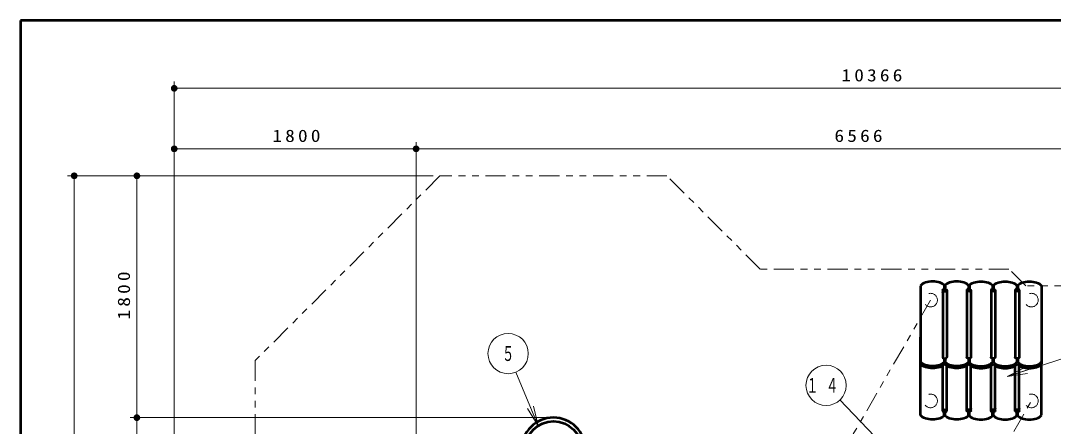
# Model space of a CAD drawing. Units: millimetres on the paper, scale 1:50. Extents: x -365 to 0, y -594 to 257.
# Drawn here: x -365 to -211.3, y 196.6 to 257 of the extents above; entities that cross this region are included whole.
import ezdxf
from ezdxf.enums import TextEntityAlignment as Align

# ---------------------------------------------------------------- set-up
doc = ezdxf.new("R2010")
doc.units = ezdxf.units.MM
doc.linetypes.add('USER1', pattern=[4.5, 2.5, -2])
doc.linetypes.add('USER3', pattern=[8, 3, -1, 1, -1, 1, -1])
doc.layers.add('LY_1', color=140, linetype='Continuous', lineweight=50)
doc.styles.add('ＭＳ ゴシック', font='')
doc.styles.get('ＭＳ ゴシック').set_extended_font_data('MS Gothic')

# ---------------------------------------------------------------- blocks, each defined once
blk = doc.blocks.new('filled_dot')
at = {"color": 0, "linetype": 'Continuous', "lineweight": -2, "const_width": 1.25}
blk.add_lwpolyline([(-0.625, 0, 1), (0.625, 0, 1)], format="xyb", close=True, dxfattribs=at)

msp = doc.modelspace()

# ---------------------------------------------------------------- linework, layer by layer
at = {"layer": 'LY_1', "color": 7}
for p, q in [((0, 257), (-365, 257)), ((-365, 257), (-365, 0))]:
    msp.add_line(p, q, dxfattribs=at)
at = {"layer": 'LY_1', "color": 7, "lineweight": 13}
for p, q in [((-342.146, 166.037), (-342.146, 247.929)), ((-342.146, 246.929), (-134.825, 246.929)), ((-306.146, 150.711), (-306.146, 238.918)), ((-342.146, 237.918), (-306.146, 237.918)), ((-306.146, 237.918), (-174.825, 237.918)), ((-303.594, 233.903), (-358.03, 233.903)), ((-357.03, 59.751), (-357.03, 233.903)), ((-347.698, 197.903), (-347.698, 233.903)), ((-218.168, 204.049), (-209.392, 206.863)), ((-287.977, 196.663), (-291.297, 204.67)), ((-218.168, 204.049), (-215.464, 205.441)), ((-218.168, 204.049), (-215.312, 204.965)), ((-215.159, 204.489), (-218.168, 204.049)), ((-236.881, 194.038), (-243.06, 200.534)), ((-287.977, 196.663), (-289.588, 199.243)), ((-287.977, 196.663), (-289.126, 199.435)), ((-288.664, 199.626), (-287.977, 196.663)), ((-286.705, 197.903), (-348.698, 197.903)), ((-347.698, 99.751), (-347.698, 197.903))]:
    msp.add_line(p, q, dxfattribs=at)
at = {"layer": 'LY_1'}
for p, q in [((-231.076, 217.537), (-231.076, 205.901)), ((-227.776, 216.865), (-227.776, 206.885)), ((-227.556, 217.622), (-227.556, 217.031)), ((-227.396, 217.622), (-227.396, 217.031)), ((-227.176, 216.865), (-227.176, 206.885)), ((-224.176, 216.865), (-224.176, 206.885)), ((-223.956, 217.622), (-223.956, 217.031)), ((-223.796, 217.622), (-223.796, 217.031)), ((-223.576, 216.865), (-223.576, 206.885)), ((-220.576, 216.865), (-220.576, 206.885)), ((-220.356, 217.622), (-220.356, 217.031)), ((-220.196, 217.622), (-220.196, 217.031)), ((-219.976, 216.865), (-219.976, 206.885)), ((-216.976, 216.865), (-216.976, 206.885)), ((-216.756, 217.622), (-216.756, 217.031)), ((-216.596, 217.622), (-216.596, 217.031)), ((-216.376, 216.865), (-216.376, 206.885)), ((-213.076, 217.537), (-213.076, 205.901)), ((-231.076, 198.26), (-231.076, 209.896)), ((-227.556, 206.719), (-227.556, 206.127)), ((-227.396, 206.719), (-227.396, 206.127)), ((-223.956, 206.719), (-223.956, 206.127)), ((-223.796, 206.719), (-223.796, 206.127)), ((-220.356, 206.719), (-220.356, 206.127)), ((-220.196, 206.719), (-220.196, 206.127)), ((-216.756, 206.719), (-216.756, 206.127)), ((-216.596, 206.719), (-216.596, 206.127)), ((-227.776, 198.932), (-227.776, 205.643)), ((-227.176, 198.932), (-227.176, 205.643)), ((-224.176, 198.932), (-224.176, 205.643)), ((-223.576, 198.932), (-223.576, 205.643)), ((-220.576, 198.932), (-220.576, 205.643)), ((-219.976, 198.932), (-219.976, 205.643)), ((-216.976, 198.932), (-216.976, 205.643)), ((-216.376, 198.932), (-216.376, 205.643)), ((-213.076, 198.26), (-213.076, 205.901)), ((-227.556, 198.175), (-227.556, 198.766)), ((-227.396, 198.175), (-227.396, 198.766)), ((-223.956, 198.175), (-223.956, 198.766)), ((-223.796, 198.175), (-223.796, 198.766)), ((-220.356, 198.175), (-220.356, 198.766)), ((-220.196, 198.175), (-220.196, 198.766)), ((-216.756, 198.175), (-216.756, 198.766)), ((-216.596, 198.175), (-216.596, 198.766))]:
    msp.add_line(p, q, dxfattribs=at)
at = {"layer": 'LY_1', "color": 7, "linetype": 'USER3', "lineweight": 13}
for p, q in [((-229.576, 215.398), (-248.205, 183.131)), ((-233.205, 168.131), (-214.576, 200.398))]:
    msp.add_line(p, q, dxfattribs=at)
msp.add_lwpolyline([(-134.825, 159.054), (-134.825, 192.208), (-160.148, 217.531), (-215.421, 217.531), (-217.912, 220.022), (-254.936, 220.022), (-268.817, 233.903), (-302.594, 233.903), (-330.096, 206.4), (-330.096, 177.087), (-342.146, 165.037), (-342.146, 126.926), (-327.405, 112.185), (-327.405, 85.074), (-302.083, 59.751), (-269.328, 59.751), (-244.125, 84.954), (-220.64, 84.954), (-199.308, 106.287), (-199.308, 133.731), (-160.148, 133.731)], close=True, dxfattribs=at)
at = {"layer": 'LY_1'}
for points in [[(-227.476, 217.537), (-227.615, 217.676), (-227.787, 217.803), (-227.987, 217.915), (-228.213, 218.009), (-228.46, 218.085), (-228.723, 218.14), (-228.997, 218.173), (-229.276, 218.184), (-229.555, 218.173), (-229.828, 218.14), (-230.091, 218.085), (-230.338, 218.009), (-230.564, 217.915), (-230.765, 217.803), (-230.936, 217.676), (-231.076, 217.537)], [(-227.776, 216.865), (-227.773, 216.887), (-227.765, 216.91), (-227.753, 216.931), (-227.735, 216.951), (-227.714, 216.97), (-227.688, 216.987), (-227.658, 217.001), (-227.626, 217.014), (-227.59, 217.024), (-227.553, 217.031), (-227.515, 217.036), (-227.476, 217.037), (-227.436, 217.036), (-227.398, 217.031), (-227.361, 217.024), (-227.326, 217.014), (-227.293, 217.001), (-227.264, 216.987), (-227.238, 216.97), (-227.216, 216.951), (-227.198, 216.931), (-227.186, 216.91), (-227.178, 216.887), (-227.176, 216.865)], [(-227.776, 216.554), (-227.773, 216.576), (-227.765, 216.598), (-227.753, 216.62), (-227.735, 216.64), (-227.714, 216.658), (-227.688, 216.675), (-227.658, 216.69), (-227.626, 216.703), (-227.59, 216.713), (-227.553, 216.72), (-227.515, 216.724), (-227.476, 216.726), (-227.436, 216.724), (-227.398, 216.72), (-227.361, 216.713), (-227.326, 216.703), (-227.293, 216.69), (-227.264, 216.675), (-227.238, 216.658), (-227.216, 216.64), (-227.198, 216.62), (-227.186, 216.598), (-227.178, 216.576), (-227.176, 216.554)], [(-223.876, 217.537), (-224.015, 217.676), (-224.187, 217.803), (-224.387, 217.915), (-224.613, 218.009), (-224.86, 218.085), (-225.123, 218.14), (-225.397, 218.173), (-225.676, 218.184), (-225.955, 218.173), (-226.228, 218.14), (-226.491, 218.085), (-226.738, 218.009), (-226.964, 217.915), (-227.165, 217.803), (-227.336, 217.676), (-227.476, 217.537)], [(-223.576, 216.865), (-223.578, 216.887), (-223.586, 216.91), (-223.598, 216.931), (-223.616, 216.951), (-223.638, 216.97), (-223.664, 216.987), (-223.693, 217.001), (-223.726, 217.014), (-223.761, 217.024), (-223.798, 217.031), (-223.836, 217.036), (-223.876, 217.037), (-223.915, 217.036), (-223.953, 217.031), (-223.99, 217.024), (-224.026, 217.014), (-224.058, 217.001), (-224.088, 216.987), (-224.114, 216.97), (-224.135, 216.951), (-224.153, 216.931), (-224.165, 216.91), (-224.173, 216.887), (-224.176, 216.865)], [(-223.576, 216.554), (-223.578, 216.576), (-223.586, 216.598), (-223.598, 216.62), (-223.616, 216.64), (-223.638, 216.658), (-223.664, 216.675), (-223.693, 216.69), (-223.726, 216.703), (-223.761, 216.713), (-223.798, 216.72), (-223.836, 216.724), (-223.876, 216.726), (-223.915, 216.724), (-223.953, 216.72), (-223.99, 216.713), (-224.026, 216.703), (-224.058, 216.69), (-224.088, 216.675), (-224.114, 216.658), (-224.135, 216.64), (-224.153, 216.62), (-224.165, 216.598), (-224.173, 216.576), (-224.176, 216.554)], [(-223.876, 217.537), (-223.736, 217.676), (-223.565, 217.803), (-223.364, 217.915), (-223.138, 218.009), (-222.891, 218.085), (-222.628, 218.14), (-222.355, 218.173), (-222.076, 218.184), (-221.797, 218.173), (-221.523, 218.14), (-221.26, 218.085), (-221.013, 218.009), (-220.787, 217.915), (-220.587, 217.803), (-220.415, 217.676), (-220.276, 217.537)], [(-219.976, 216.865), (-219.978, 216.887), (-219.986, 216.91), (-219.998, 216.931), (-220.016, 216.951), (-220.038, 216.97), (-220.064, 216.987), (-220.093, 217.001), (-220.126, 217.014), (-220.161, 217.024), (-220.198, 217.031), (-220.236, 217.036), (-220.276, 217.037), (-220.315, 217.036), (-220.353, 217.031), (-220.39, 217.024), (-220.426, 217.014), (-220.458, 217.001), (-220.488, 216.987), (-220.514, 216.97), (-220.535, 216.951), (-220.553, 216.931), (-220.565, 216.91), (-220.573, 216.887), (-220.576, 216.865)], [(-219.976, 216.554), (-219.978, 216.576), (-219.986, 216.598), (-219.998, 216.62), (-220.016, 216.64), (-220.038, 216.658), (-220.064, 216.675), (-220.093, 216.69), (-220.126, 216.703), (-220.161, 216.713), (-220.198, 216.72), (-220.236, 216.724), (-220.276, 216.726), (-220.315, 216.724), (-220.353, 216.72), (-220.39, 216.713), (-220.426, 216.703), (-220.458, 216.69), (-220.488, 216.675), (-220.514, 216.658), (-220.535, 216.64), (-220.553, 216.62), (-220.565, 216.598), (-220.573, 216.576), (-220.576, 216.554)], [(-220.276, 217.537), (-220.136, 217.676), (-219.965, 217.803), (-219.764, 217.915), (-219.538, 218.009), (-219.291, 218.085), (-219.028, 218.14), (-218.755, 218.173), (-218.476, 218.184), (-218.197, 218.173), (-217.923, 218.14), (-217.66, 218.085), (-217.413, 218.009), (-217.187, 217.915), (-216.987, 217.803), (-216.815, 217.676), (-216.676, 217.537)], [(-216.376, 216.865), (-216.378, 216.887), (-216.386, 216.91), (-216.398, 216.931), (-216.416, 216.951), (-216.438, 216.97), (-216.464, 216.987), (-216.493, 217.001), (-216.526, 217.014), (-216.561, 217.024), (-216.598, 217.031), (-216.636, 217.036), (-216.676, 217.037), (-216.715, 217.036), (-216.753, 217.031), (-216.79, 217.024), (-216.826, 217.014), (-216.858, 217.001), (-216.888, 216.987), (-216.914, 216.97), (-216.935, 216.951), (-216.953, 216.931), (-216.965, 216.91), (-216.973, 216.887), (-216.976, 216.865)], [(-216.376, 216.554), (-216.378, 216.576), (-216.386, 216.598), (-216.398, 216.62), (-216.416, 216.64), (-216.438, 216.658), (-216.464, 216.675), (-216.493, 216.69), (-216.526, 216.703), (-216.561, 216.713), (-216.598, 216.72), (-216.636, 216.724), (-216.676, 216.726), (-216.715, 216.724), (-216.753, 216.72), (-216.79, 216.713), (-216.826, 216.703), (-216.858, 216.69), (-216.888, 216.675), (-216.914, 216.658), (-216.935, 216.64), (-216.953, 216.62), (-216.965, 216.598), (-216.973, 216.576), (-216.976, 216.554)], [(-216.676, 217.537), (-216.536, 217.676), (-216.365, 217.803), (-216.164, 217.915), (-215.938, 218.009), (-215.691, 218.085), (-215.428, 218.14), (-215.155, 218.173), (-214.876, 218.184), (-214.597, 218.173), (-214.323, 218.14), (-214.06, 218.085), (-213.813, 218.009), (-213.587, 217.915), (-213.387, 217.803), (-213.215, 217.676), (-213.076, 217.537)], [(-227.476, 206.213), (-227.615, 206.073), (-227.787, 205.947), (-227.987, 205.835), (-228.213, 205.741), (-228.46, 205.665), (-228.723, 205.61), (-228.997, 205.577), (-229.276, 205.566), (-229.555, 205.577), (-229.828, 205.61), (-230.091, 205.665), (-230.338, 205.741), (-230.564, 205.835), (-230.765, 205.947), (-230.936, 206.073), (-231.076, 206.213)], [(-227.776, 206.885), (-227.773, 206.862), (-227.765, 206.84), (-227.753, 206.819), (-227.735, 206.799), (-227.714, 206.78), (-227.688, 206.763), (-227.658, 206.748), (-227.626, 206.736), (-227.59, 206.726), (-227.553, 206.719), (-227.515, 206.714), (-227.476, 206.713), (-227.436, 206.714), (-227.398, 206.719), (-227.361, 206.726), (-227.326, 206.736), (-227.293, 206.748), (-227.264, 206.763), (-227.238, 206.78), (-227.216, 206.799), (-227.198, 206.819), (-227.186, 206.84), (-227.178, 206.862), (-227.176, 206.885)], [(-223.876, 206.213), (-224.015, 206.073), (-224.187, 205.947), (-224.387, 205.835), (-224.613, 205.741), (-224.86, 205.665), (-225.123, 205.61), (-225.397, 205.577), (-225.676, 205.566), (-225.955, 205.577), (-226.228, 205.61), (-226.491, 205.665), (-226.738, 205.741), (-226.964, 205.835), (-227.165, 205.947), (-227.336, 206.073), (-227.476, 206.213)], [(-223.576, 206.885), (-223.578, 206.862), (-223.586, 206.84), (-223.598, 206.819), (-223.616, 206.799), (-223.638, 206.78), (-223.664, 206.763), (-223.693, 206.748), (-223.726, 206.736), (-223.761, 206.726), (-223.798, 206.719), (-223.836, 206.714), (-223.876, 206.713), (-223.915, 206.714), (-223.953, 206.719), (-223.99, 206.726), (-224.026, 206.736), (-224.058, 206.748), (-224.088, 206.763), (-224.114, 206.78), (-224.135, 206.799), (-224.153, 206.819), (-224.165, 206.84), (-224.173, 206.862), (-224.176, 206.885)], [(-223.876, 206.213), (-223.736, 206.073), (-223.565, 205.947), (-223.364, 205.835), (-223.138, 205.741), (-222.891, 205.665), (-222.628, 205.61), (-222.355, 205.577), (-222.076, 205.566), (-221.797, 205.577), (-221.523, 205.61), (-221.26, 205.665), (-221.013, 205.741), (-220.787, 205.835), (-220.587, 205.947), (-220.415, 206.073), (-220.276, 206.213)], [(-219.976, 206.885), (-219.978, 206.862), (-219.986, 206.84), (-219.998, 206.819), (-220.016, 206.799), (-220.038, 206.78), (-220.064, 206.763), (-220.093, 206.748), (-220.126, 206.736), (-220.161, 206.726), (-220.198, 206.719), (-220.236, 206.714), (-220.276, 206.713), (-220.315, 206.714), (-220.353, 206.719), (-220.39, 206.726), (-220.426, 206.736), (-220.458, 206.748), (-220.488, 206.763), (-220.514, 206.78), (-220.535, 206.799), (-220.553, 206.819), (-220.565, 206.84), (-220.573, 206.862), (-220.576, 206.885)], [(-220.276, 206.213), (-220.136, 206.073), (-219.965, 205.947), (-219.764, 205.835), (-219.538, 205.741), (-219.291, 205.665), (-219.028, 205.61), (-218.755, 205.577), (-218.476, 205.566), (-218.197, 205.577), (-217.923, 205.61), (-217.66, 205.665), (-217.413, 205.741), (-217.187, 205.835), (-216.987, 205.947), (-216.815, 206.073), (-216.676, 206.213)], [(-216.376, 206.885), (-216.378, 206.862), (-216.386, 206.84), (-216.398, 206.819), (-216.416, 206.799), (-216.438, 206.78), (-216.464, 206.763), (-216.493, 206.748), (-216.526, 206.736), (-216.561, 206.726), (-216.598, 206.719), (-216.636, 206.714), (-216.676, 206.713), (-216.715, 206.714), (-216.753, 206.719), (-216.79, 206.726), (-216.826, 206.736), (-216.858, 206.748), (-216.888, 206.763), (-216.914, 206.78), (-216.935, 206.799), (-216.953, 206.819), (-216.965, 206.84), (-216.973, 206.862), (-216.976, 206.885)], [(-216.676, 206.213), (-216.536, 206.073), (-216.365, 205.947), (-216.164, 205.835), (-215.938, 205.741), (-215.691, 205.665), (-215.428, 205.61), (-215.155, 205.577), (-214.876, 205.566), (-214.597, 205.577), (-214.323, 205.61), (-214.06, 205.665), (-213.813, 205.741), (-213.587, 205.835), (-213.387, 205.947), (-213.215, 206.073), (-213.076, 206.213)], [(-227.476, 205.901), (-227.615, 205.762), (-227.787, 205.636), (-227.987, 205.524), (-228.213, 205.429), (-228.46, 205.354), (-228.723, 205.299), (-228.997, 205.265), (-229.276, 205.254), (-229.555, 205.265), (-229.828, 205.299), (-230.091, 205.354), (-230.338, 205.429), (-230.564, 205.524), (-230.765, 205.636), (-230.936, 205.762), (-231.076, 205.901)], [(-223.876, 205.901), (-224.015, 205.762), (-224.187, 205.636), (-224.387, 205.524), (-224.613, 205.429), (-224.86, 205.354), (-225.123, 205.299), (-225.397, 205.265), (-225.676, 205.254), (-225.955, 205.265), (-226.228, 205.299), (-226.491, 205.354), (-226.738, 205.429), (-226.964, 205.524), (-227.165, 205.636), (-227.336, 205.762), (-227.476, 205.901)], [(-223.876, 205.901), (-223.736, 205.762), (-223.565, 205.636), (-223.364, 205.524), (-223.138, 205.429), (-222.891, 205.354), (-222.628, 205.299), (-222.355, 205.265), (-222.076, 205.254), (-221.797, 205.265), (-221.523, 205.299), (-221.26, 205.354), (-221.013, 205.429), (-220.787, 205.524), (-220.587, 205.636), (-220.415, 205.762), (-220.276, 205.901)], [(-220.276, 205.901), (-220.136, 205.762), (-219.965, 205.636), (-219.764, 205.524), (-219.538, 205.429), (-219.291, 205.354), (-219.028, 205.299), (-218.755, 205.265), (-218.476, 205.254), (-218.197, 205.265), (-217.923, 205.299), (-217.66, 205.354), (-217.413, 205.429), (-217.187, 205.524), (-216.987, 205.636), (-216.815, 205.762), (-216.676, 205.901)], [(-216.676, 205.901), (-216.536, 205.762), (-216.365, 205.636), (-216.164, 205.524), (-215.938, 205.429), (-215.691, 205.354), (-215.428, 205.299), (-215.155, 205.265), (-214.876, 205.254), (-214.597, 205.265), (-214.323, 205.299), (-214.06, 205.354), (-213.813, 205.429), (-213.587, 205.524), (-213.387, 205.636), (-213.215, 205.762), (-213.076, 205.901)], [(-227.776, 199.243), (-227.773, 199.221), (-227.765, 199.199), (-227.753, 199.177), (-227.735, 199.157), (-227.714, 199.138), (-227.688, 199.122), (-227.658, 199.107), (-227.626, 199.094), (-227.59, 199.084), (-227.553, 199.077), (-227.515, 199.073), (-227.476, 199.071), (-227.436, 199.073), (-227.398, 199.077), (-227.361, 199.084), (-227.326, 199.094), (-227.293, 199.107), (-227.264, 199.122), (-227.238, 199.138), (-227.216, 199.157), (-227.198, 199.177), (-227.186, 199.199), (-227.178, 199.221), (-227.176, 199.243)], [(-227.776, 198.932), (-227.773, 198.91), (-227.765, 198.887), (-227.753, 198.866), (-227.735, 198.846), (-227.714, 198.827), (-227.688, 198.81), (-227.658, 198.795), (-227.626, 198.783), (-227.59, 198.773), (-227.553, 198.766), (-227.515, 198.761), (-227.476, 198.76), (-227.436, 198.761), (-227.398, 198.766), (-227.361, 198.773), (-227.326, 198.783), (-227.293, 198.795), (-227.264, 198.81), (-227.238, 198.827), (-227.216, 198.846), (-227.198, 198.866), (-227.186, 198.887), (-227.178, 198.91), (-227.176, 198.932)], [(-223.576, 199.243), (-223.578, 199.221), (-223.586, 199.199), (-223.598, 199.177), (-223.616, 199.157), (-223.638, 199.138), (-223.664, 199.122), (-223.693, 199.107), (-223.726, 199.094), (-223.761, 199.084), (-223.798, 199.077), (-223.836, 199.073), (-223.876, 199.071), (-223.915, 199.073), (-223.953, 199.077), (-223.99, 199.084), (-224.026, 199.094), (-224.058, 199.107), (-224.088, 199.122), (-224.114, 199.138), (-224.135, 199.157), (-224.153, 199.177), (-224.165, 199.199), (-224.173, 199.221), (-224.176, 199.243)], [(-223.576, 198.932), (-223.578, 198.91), (-223.586, 198.887), (-223.598, 198.866), (-223.616, 198.846), (-223.638, 198.827), (-223.664, 198.81), (-223.693, 198.795), (-223.726, 198.783), (-223.761, 198.773), (-223.798, 198.766), (-223.836, 198.761), (-223.876, 198.76), (-223.915, 198.761), (-223.953, 198.766), (-223.99, 198.773), (-224.026, 198.783), (-224.058, 198.795), (-224.088, 198.81), (-224.114, 198.827), (-224.135, 198.846), (-224.153, 198.866), (-224.165, 198.887), (-224.173, 198.91), (-224.176, 198.932)], [(-219.976, 199.243), (-219.978, 199.221), (-219.986, 199.199), (-219.998, 199.177), (-220.016, 199.157), (-220.038, 199.138), (-220.064, 199.122), (-220.093, 199.107), (-220.126, 199.094), (-220.161, 199.084), (-220.198, 199.077), (-220.236, 199.073), (-220.276, 199.071), (-220.315, 199.073), (-220.353, 199.077), (-220.39, 199.084), (-220.426, 199.094), (-220.458, 199.107), (-220.488, 199.122), (-220.514, 199.138), (-220.535, 199.157), (-220.553, 199.177), (-220.565, 199.199), (-220.573, 199.221), (-220.576, 199.243)], [(-219.976, 198.932), (-219.978, 198.91), (-219.986, 198.887), (-219.998, 198.866), (-220.016, 198.846), (-220.038, 198.827), (-220.064, 198.81), (-220.093, 198.795), (-220.126, 198.783), (-220.161, 198.773), (-220.198, 198.766), (-220.236, 198.761), (-220.276, 198.76), (-220.315, 198.761), (-220.353, 198.766), (-220.39, 198.773), (-220.426, 198.783), (-220.458, 198.795), (-220.488, 198.81), (-220.514, 198.827), (-220.535, 198.846), (-220.553, 198.866), (-220.565, 198.887), (-220.573, 198.91), (-220.576, 198.932)], [(-216.376, 199.243), (-216.378, 199.221), (-216.386, 199.199), (-216.398, 199.177), (-216.416, 199.157), (-216.438, 199.138), (-216.464, 199.122), (-216.493, 199.107), (-216.526, 199.094), (-216.561, 199.084), (-216.598, 199.077), (-216.636, 199.073), (-216.676, 199.071), (-216.715, 199.073), (-216.753, 199.077), (-216.79, 199.084), (-216.826, 199.094), (-216.858, 199.107), (-216.888, 199.122), (-216.914, 199.138), (-216.935, 199.157), (-216.953, 199.177), (-216.965, 199.199), (-216.973, 199.221), (-216.976, 199.243)], [(-216.376, 198.932), (-216.378, 198.91), (-216.386, 198.887), (-216.398, 198.866), (-216.416, 198.846), (-216.438, 198.827), (-216.464, 198.81), (-216.493, 198.795), (-216.526, 198.783), (-216.561, 198.773), (-216.598, 198.766), (-216.636, 198.761), (-216.676, 198.76), (-216.715, 198.761), (-216.753, 198.766), (-216.79, 198.773), (-216.826, 198.783), (-216.858, 198.795), (-216.888, 198.81), (-216.914, 198.827), (-216.935, 198.846), (-216.953, 198.866), (-216.965, 198.887), (-216.973, 198.91), (-216.976, 198.932)], [(-227.476, 198.26), (-227.615, 198.121), (-227.787, 197.994), (-227.987, 197.882), (-228.213, 197.788), (-228.46, 197.712), (-228.723, 197.657), (-228.997, 197.624), (-229.276, 197.613), (-229.555, 197.624), (-229.828, 197.657), (-230.091, 197.712), (-230.338, 197.788), (-230.564, 197.882), (-230.765, 197.994), (-230.936, 198.121), (-231.076, 198.26)], [(-223.876, 198.26), (-224.015, 198.121), (-224.187, 197.994), (-224.387, 197.882), (-224.613, 197.788), (-224.86, 197.712), (-225.123, 197.657), (-225.397, 197.624), (-225.676, 197.613), (-225.955, 197.624), (-226.228, 197.657), (-226.491, 197.712), (-226.738, 197.788), (-226.964, 197.882), (-227.165, 197.994), (-227.336, 198.121), (-227.476, 198.26)], [(-223.876, 198.26), (-223.736, 198.121), (-223.565, 197.994), (-223.364, 197.882), (-223.138, 197.788), (-222.891, 197.712), (-222.628, 197.657), (-222.355, 197.624), (-222.076, 197.613), (-221.797, 197.624), (-221.523, 197.657), (-221.26, 197.712), (-221.013, 197.788), (-220.787, 197.882), (-220.587, 197.994), (-220.415, 198.121), (-220.276, 198.26)], [(-220.276, 198.26), (-220.136, 198.121), (-219.965, 197.994), (-219.764, 197.882), (-219.538, 197.788), (-219.291, 197.712), (-219.028, 197.657), (-218.755, 197.624), (-218.476, 197.613), (-218.197, 197.624), (-217.923, 197.657), (-217.66, 197.712), (-217.413, 197.788), (-217.187, 197.882), (-216.987, 197.994), (-216.815, 198.121), (-216.676, 198.26)], [(-216.676, 198.26), (-216.536, 198.121), (-216.365, 197.994), (-216.164, 197.882), (-215.938, 197.788), (-215.691, 197.712), (-215.428, 197.657), (-215.155, 197.624), (-214.876, 197.613), (-214.597, 197.624), (-214.323, 197.657), (-214.06, 197.712), (-213.813, 197.788), (-213.587, 197.882), (-213.387, 197.994), (-213.215, 198.121), (-213.076, 198.26)]]:
    msp.add_lwpolyline(points, dxfattribs=at)
at = {"layer": 'LY_1', "color": 7, "linetype": 'USER1', "lineweight": 13}
for centre in [(-229.576, 215.398), (-214.576, 215.398), (-229.576, 200.398), (-214.576, 200.398)]:
    msp.add_circle(centre, 1.016, dxfattribs=at)
at = {"layer": 'LY_1', "color": 7, "lineweight": 13}
for centre in [(-292.446, 207.442), (-245.128, 202.707)]:
    msp.add_circle(centre, 3, dxfattribs=at)
at = {"layer": 'LY_1'}
msp.add_circle((-285.705, 193.131), 4.228, dxfattribs=at)
msp.add_arc((-285.705, 193.131), 4.772, 0, 180, dxfattribs=at)

# ---------------------------------------------------------------- block references
at = {"layer": 'LY_1', "color": 7, "lineweight": 13, "xscale": 0.4, "yscale": 0.4}
for p in [(-342.146, 246.929), (-342.146, 237.918), (-306.146, 237.918)]:
    msp.add_blockref('filled_dot', p, dxfattribs=at)
for p, rotation in [((-306.146, 237.918), 180), ((-357.03, 233.903), 270), ((-347.698, 233.903), 270), ((-347.698, 197.903), 270), ((-347.698, 197.903), 90)]:
    msp.add_blockref('filled_dot', p, dxfattribs=dict(at, rotation=rotation))

# ---------------------------------------------------------------- texts
at = {"layer": 'LY_1', "color": 7, "style": 'ＭＳ ゴシック', "width": 0.6}
msp.add_text('５', height=2.199, dxfattribs=at).set_placement((-292.446, 207.442), align=Align.MIDDLE_CENTER)
at = {"layer": 'LY_1', "color": 7, "style": 'ＭＳ ゴシック'}
for s, insert, char_height, attachment_point in [('\\T1.33;\\W1.15;10366', (-238.074, 247.929), 1.833, 8), ('\\T1.33;\\W1.15;1800', (-323.725, 238.918), 1.833, 8), ('\\T1.33;\\W1.15;6566', (-240.069, 238.918), 1.833, 8), ('\\T1.64;\\W0.6;１４', (-245.128, 202.707), 2.199, 5)]:
    msp.add_mtext(s, dxfattribs=dict(at, insert=insert, char_height=char_height, attachment_point=attachment_point))
at = {"layer": 'LY_1', "color": 7, "insert": (-348.698, 216.324), "char_height": 1.833, "attachment_point": 8, "rotation": 90, "style": 'ＭＳ ゴシック'}
msp.add_mtext('\\T1.33;\\W1.15;1800', dxfattribs=at)

doc.saveas('drawing.dxf')
